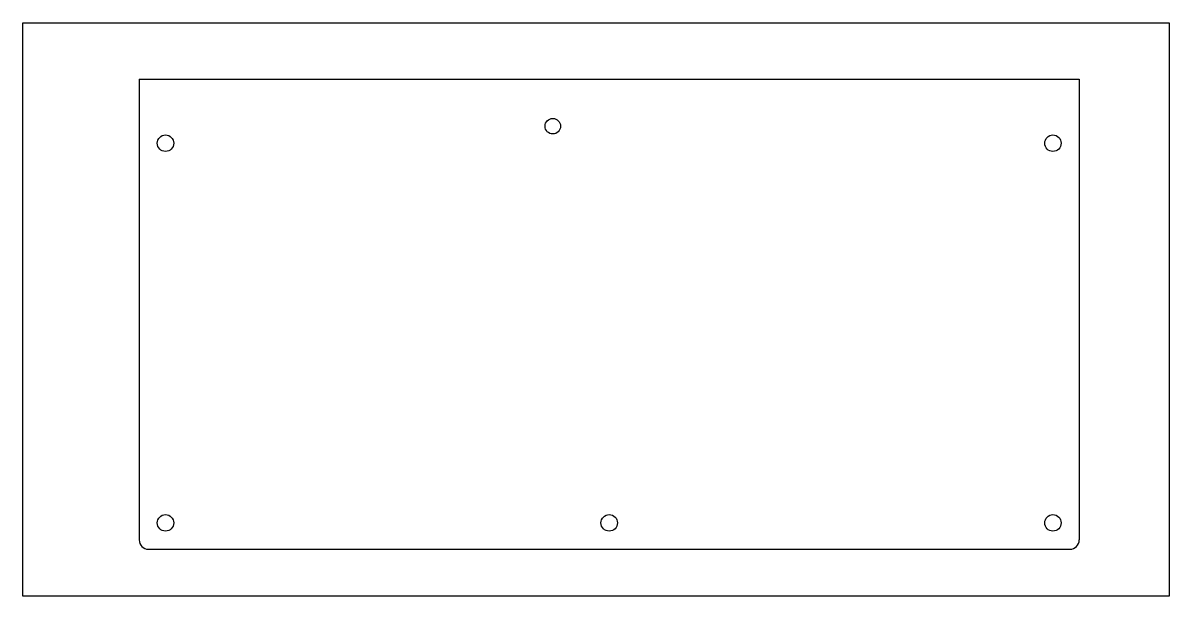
# Model space of a CAD drawing. Header units: millimetres. Extents: x -79 to 530, y 58 to 363.
import ezdxf

# ---------------------------------------------------------------- set-up
doc = ezdxf.new("R2010")
doc.units = ezdxf.units.MM

msp = doc.modelspace()

# ---------------------------------------------------------------- linework, layer by layer
for p, q in [((-79.11, 58.38), (-79.11, 363.18)), ((-79.11, 363.18), (530.49, 363.18)), ((530.49, 363.18), (530.49, 58.38)), ((530.49, 58.38), (-79.11, 58.38))]:
    msp.add_line(p, q)
at = {"color": 1, "linetype": 'Continuous'}
for p, q in [((-17.29, 333.21), (-17.29, 88.31)), ((-17.29, 333.21), (482.71, 333.21)), ((482.71, 333.21), (482.71, 88.31)), ((-12.29, 83.31), (477.71, 83.31))]:
    msp.add_line(p, q, dxfattribs=at)
for centre, radius in [((202.71, 308.26), 4.13), ((-3.29, 299.21), 4.37), ((468.71, 299.21), 4.37), ((-3.29, 97.31), 4.37), ((-3.29, 97.31), 4.37), ((232.71, 97.31), 4.37), ((468.71, 97.31), 4.37)]:
    msp.add_circle(centre, radius, dxfattribs=at)
for centre, start, end in [((-12.29, 88.31), 180, 270), ((477.71, 88.31), 270, 0)]:
    msp.add_arc(centre, 5, start, end, dxfattribs=at)

doc.saveas('drawing.dxf')
